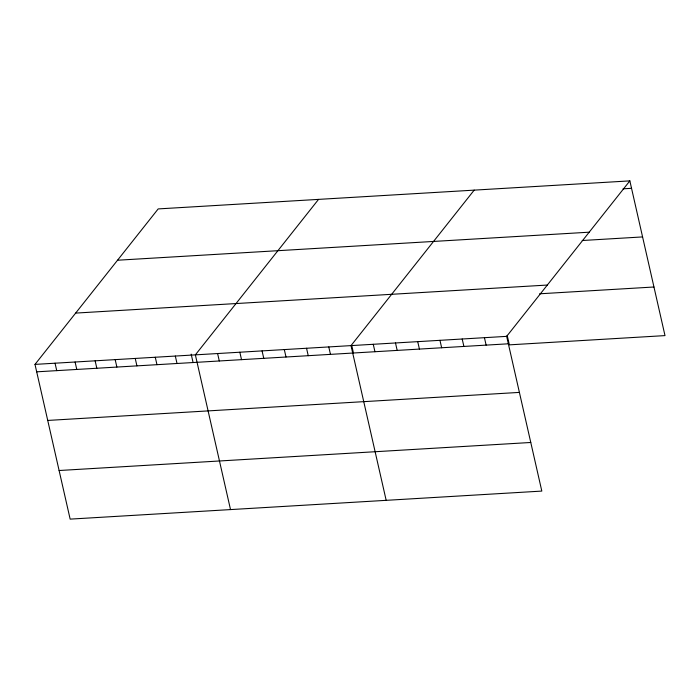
<?xml version="1.0" encoding="UTF-8"?>
<svg xmlns="http://www.w3.org/2000/svg" width="700" height="700" viewBox="0 0 700 700"><rect width="100%" height="100%" fill="white"/><g stroke="black" fill="none" stroke-linecap="round" stroke-linejoin="round"><path stroke-width="1.05" d="M629.851 180.88L506.669 336.359L541.817 491.085L70.149 519.12L35 364.394L158.183 208.915L629.851 180.88L665 335.606L509.346 344.855L507.185 335.344M318.544 199.386L195.37 354.865L230.519 509.591M474.198 190.129L351.015 345.608L386.172 500.334M623.07 188.816L631.54 188.317M117.53 260.225L589.199 232.19M582.225 240.511L642.582 236.924M75.652 313.092L547.321 285.049M539.604 293.799L653.957 287M35 364.394L506.669 336.359M36.689 371.831L508.358 343.796M47.731 420.438L519.4 392.402M59.106 470.514L530.775 442.479M484.435 337.68L486.124 345.118M462.201 339.001L463.89 346.439M439.959 340.322L441.648 347.76M417.725 341.644L419.414 349.081M395.491 342.965L397.18 350.402M373.257 344.286L374.946 351.724M351.776 345.651L353.456 353.054M328.781 346.938L330.47 354.366M306.547 348.259L308.236 355.688M284.314 349.58L286.002 357.009M262.071 350.901L263.76 358.33M239.838 352.223L241.526 359.66M217.604 353.544L219.293 360.981M191.17 354.13L193.095 362.582M175.324 356.055L177.013 363.493M155.278 357.245L156.966 364.683M135.231 358.435L136.92 365.873M115.185 359.634L116.874 367.062M95.139 360.824L96.828 368.261M75.093 362.014L76.781 369.451M55.046 363.204L56.735 370.641"/></g></svg>
